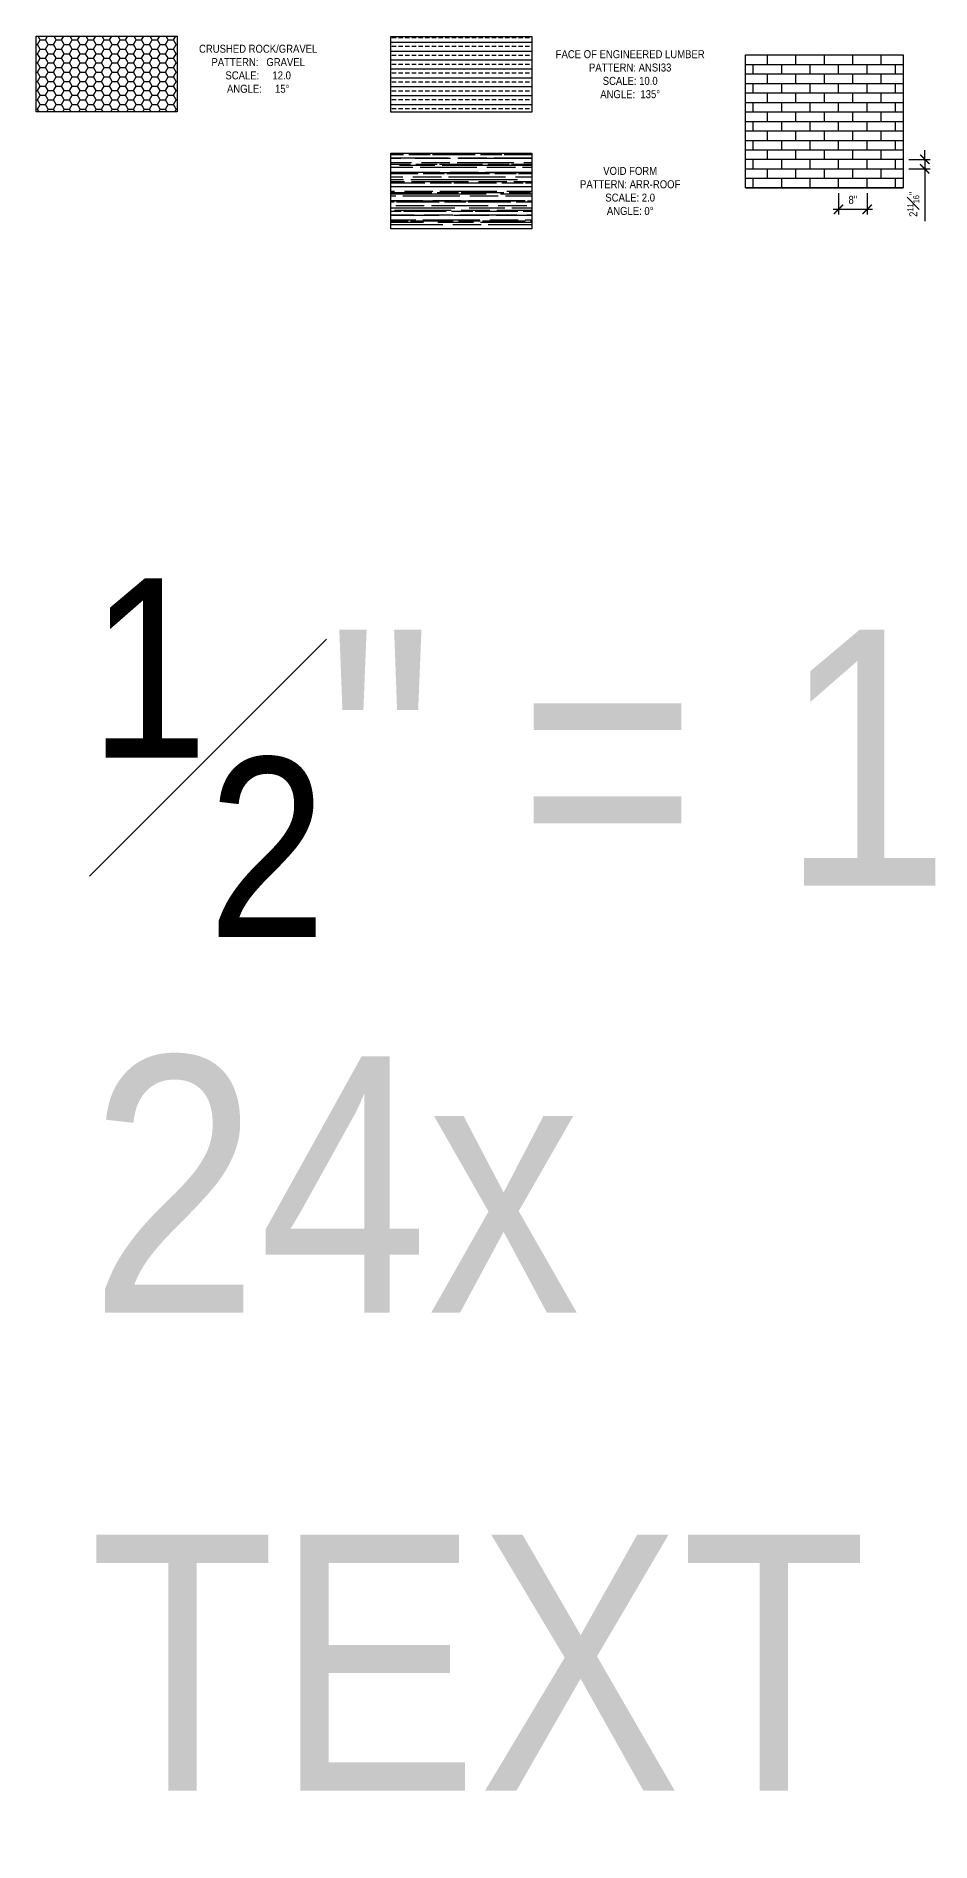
# Model space of a CAD drawing. Header units: inches. Extents: x -2661 to 42767, y -1222 to 9099.
# Drawn here: x 28867 to 29118, y 768 to 1276 of the extents above; entities that cross this region are included whole.
import ezdxf

# ---------------------------------------------------------------- set-up
doc = ezdxf.new("R2010")
doc.units = ezdxf.units.IN
doc.header["$LTSCALE"] = 12
doc.header["$MEASUREMENT"] = 0
doc.header["$PDMODE"] = 3
doc.layers.get('0').update_dxf_attribs({"linetype": 'CONTINUOUS'})
doc.layers.get('DefPoints').update_dxf_attribs({"color": 251, "linetype": 'CONTINUOUS'})
doc.layers.add('S-ANNO-DIMS', color=2, linetype='CONTINUOUS')
doc.layers.add('S-ANNO-NOTE', color=4, linetype='CONTINUOUS')
doc.layers.add('S-ANNO-NONPLOT', color=253, linetype='CONTINUOUS', plot=False, transparency=0.5)
doc.layers.add('S-HATCH-SOIL', color=7, linetype='CONTINUOUS', true_color=0x8f8f8f, transparency=0.8)
doc.layers.add('S-HATCH1', color=1, linetype='CONTINUOUS', transparency=0.5)
doc.styles.add('Arial', font='arial.ttf', dxfattribs={"width": 0.85})
doc.dimstyles.new('DIM-24_Se', dxfattribs={"dimscale": 24, "dimtxt": 0.09375, "dimasz": 0.109375, "dimexe": 0.0625, "dimexo": 0.0625, "dimgap": 0.0625, "dimtad": 1, "dimdec": 4, "dimzin": 11, "dimdsep": 46, "dimlunit": 4, "dimtxsty": 'Arial', "dimblk": 'ARCHTICK', "dimcen": 0.125, "dimdle": 0.0625, "dimclrd": 256, "dimclre": 256, "dimclrt": 4, "dimadec": 0, "dimazin": 0, "dimtfac": 0.75, "dimtdec": 4, "dimtmove": 0, "dimatfit": 3, "dimfxl": 1, "dimfrac": 1, "dimtolj": 1, "dimtzin": 0, "dimarcsym": 0})

# ---------------------------------------------------------------- blocks, each defined once
blk = doc.blocks.new('_ARCHTICK')
at = {"color": 0, "linetype": 'ByBlock', "const_width": 0.15}
blk.add_lwpolyline([(-0.5, -0.5), (0.5, 0.5)], dxfattribs=at)
blk = doc.blocks.new('*D1615')
at = {"layer": 'DefPoints', "color": 0, "transparency": 16777216}
for p in [(29092.25, 1233.48), (29100.25, 1233.48), (29100.25, 1227.43)]:
    blk.add_point(p, dxfattribs=at)
at = {"layer": 'S-ANNO-DIMS', "lineweight": -2, "transparency": 16777216}
for p, q in [((29092.25, 1231.98), (29092.25, 1225.93)), ((29100.25, 1231.98), (29100.25, 1225.93)), ((29090.75, 1227.43), (29101.75, 1227.43))]:
    blk.add_line(p, q, dxfattribs=at)
at = {"layer": 'S-ANNO-DIMS', "lineweight": -2, "transparency": 16777216, "xscale": 2.625, "yscale": 2.625, "zscale": 2.625, "rotation": 180}
blk.add_blockref('_ARCHTICK', (29092.25, 1227.43), dxfattribs=at)
at = {"layer": 'S-ANNO-DIMS', "lineweight": -2, "transparency": 16777216, "xscale": 2.625, "yscale": 2.625, "zscale": 2.625}
blk.add_blockref('_ARCHTICK', (29100.25, 1227.43), dxfattribs=at)
at = {"layer": 'S-ANNO-DIMS', "color": 4, "transparency": 16777216, "insert": (29096.25, 1230.08), "char_height": 2.25, "attachment_point": 5, "style": 'Arial'}
blk.add_mtext('\\A1;8"', dxfattribs=at)
blk = doc.blocks.new('*D1616')
at = {"layer": 'DefPoints', "color": 0, "transparency": 16777216}
for p in [(29110.44, 1241.48), (29110.44, 1238.81), (29116.44, 1238.81)]:
    blk.add_point(p, dxfattribs=at)
at = {"layer": 'S-ANNO-DIMS', "lineweight": -2, "transparency": 16777216}
for p, q in [((29116.44, 1241.48), (29116.44, 1244.1)), ((29111.94, 1241.48), (29117.94, 1241.48)), ((29116.44, 1241.48), (29116.44, 1238.81)), ((29111.94, 1238.81), (29117.94, 1238.81)), ((29116.44, 1238.81), (29116.44, 1224.11))]:
    blk.add_line(p, q, dxfattribs=at)
at = {"layer": 'S-ANNO-DIMS', "lineweight": -2, "transparency": 16777216, "xscale": 2.625, "yscale": 2.625, "zscale": 2.625}
for p, rotation in [((29116.44, 1241.48), 270), ((29116.44, 1238.81), 90)]:
    blk.add_blockref('_ARCHTICK', p, dxfattribs=dict(at, rotation=rotation))
at = {"layer": 'S-ANNO-DIMS', "color": 4, "transparency": 16777216, "insert": (29113.23, 1228.84), "char_height": 2.25, "attachment_point": 5, "rotation": 90, "style": 'Arial'}
blk.add_mtext('\\A1;2{\\H0.75x;\\S11#16;}"', dxfattribs=at)

msp = doc.modelspace()

# ---------------------------------------------------------------- hatches: boundary and pattern name
at = {"layer": 'S-HATCH-SOIL'}
h = msp.add_hatch(dxfattribs=at)
h.set_pattern_fill('HONEY', color=256, scale=12, style=0)
h.set_pattern_definition([(0, (21649.8333, -1756.8737), (2.25, 1.2990381), [1.5, -3]), (120, (21649.8333, -1756.8737), (-2.25, 1.2990381), [1.5, -3]), (60, (21649.8333, -1756.8737), (4e-16, 2.59807621), [-3, 1.5])])
h.paths.add_polyline_path([(28866.69646, 1276.12531), (28906.37426, 1276.12531), (28906.37426, 1254.86204), (28866.69646, 1254.86204)])
at = {"layer": 'S-HATCH1'}
h = msp.add_hatch(dxfattribs=at)
h.set_pattern_fill('ANSI33', color=252, scale=10, angle=135, style=0)
h.set_pattern_definition([(180, (21825.38, -1855.5656), (-4e-16, -2.5), []), (180, (21824.13, -1854.3156), (-4e-16, -2.5), [1.25, -0.625])])
h.paths.add_polyline_path([(28966.37426, 1276.03852), (29006.05207, 1276.03852), (29006.05207, 1254.77524), (28966.37426, 1254.77524)])
at = {"layer": 'S-HATCH1', "ltscale": 0.75}
h = msp.add_hatch(dxfattribs=at)
h.set_pattern_fill('AR-BRSTD', color=256, style=0)
h.set_pattern_definition([(0, (29088.245, 1252.1471), (0, 2.667), []), (90, (29088.245, 1252.147), (-4, 2.667), [2.667, -2.667])])
h.paths.add_polyline_path([(29066.05207, 1270.867), (29110.43812, 1270.867), (29110.43812, 1233.42728), (29066.05207, 1233.42728)])
at = {"layer": 'S-HATCH1'}
h = msp.add_hatch(dxfattribs=at)
h.set_pattern_fill('AR-RROOF', color=256, scale=2, style=0)
h.set_pattern_definition([(0, (25499.9906, -5674.184), (4.4, 2), [30, -4, 10, -2]), (0, (25502.6506, -5673.184), (-2, 2.66), [6, -0.66, 12, -1.5]), (0, (25500.9906, -5672.4841), (10.4, 1.34), [16, -2.8, 8, -2])])
h.paths.add_polyline_path([(28966.37426, 1243.21355), (29006.05207, 1243.21355), (29006.05207, 1221.95028), (28966.37426, 1221.95028)])

# ---------------------------------------------------------------- linework, layer by layer
at = {"layer": 'S-ANNO-NONPLOT', "linetype": 'ByBlock'}
for points in [[(28866.69646, 1276.12531), (28906.37426, 1276.12531), (28906.37426, 1254.86204), (28866.69646, 1254.86204)], [(28966.37426, 1276.03852), (29006.05207, 1276.03852), (29006.05207, 1254.77524), (28966.37426, 1254.77524)], [(29066.05207, 1270.867), (29110.43812, 1270.867), (29110.43812, 1233.42728), (29066.05207, 1233.42728)], [(28966.37426, 1243.21355), (29006.05207, 1243.21355), (29006.05207, 1221.95028), (28966.37426, 1221.95028)]]:
    msp.add_lwpolyline(points, close=True, dxfattribs=at)

# ---------------------------------------------------------------- texts
at = {"layer": 'S-ANNO-NOTE', "style": 'Arial'}
for s, insert, char_height, width, attachment_point in [('CRUSHED ROCK/GRAVEL\\PPATTERN:   GRAVEL \\PSCALE:     12.0\\PANGLE:     15%%D', (28929.10961, 1266.93789), 2.25, 58.8453495, 5), ('FACE OF ENGINEERED LUMBER\\PPATTERN:^IANSI33 \\PSCALE:^I10.0\\PANGLE: ^I135°', (29033.6627, 1265.40688), 2.25, 58.8453495, 5), ('VOID FORM\\PPATTERN:^IARR-ROOF \\PSCALE:^I2.0\\PANGLE:^I0°', (29033.6627, 1232.58191), 2.25, 58.8453495, 5), ('\\A1;{\\H0.7x;\\S1#2;}" = 1\'-0"\\P24x\\PTEXT SIZE: 2{\\H0.7x;\\S1#4;}"', (28881.72055, 1123.65123), 72, 1151.6129253, 1)]:
    msp.add_mtext(s, dxfattribs=dict(at, insert=insert, char_height=char_height, width=width, attachment_point=attachment_point))

# ---------------------------------------------------------------- dimensions: what is measured, and where the dimension line sits
at = {"layer": 'S-ANNO-DIMS'}
for base, p1, p2, angle, picture, middle in [((29116.43812, 1238.81214), (29110.43812, 1241.47914), (29110.43812, 1238.81214), 90, '*D1616', (29113.22932, 1228.8368)), ((29100.24509, 1227.42728), (29092.24509, 1233.47814), (29100.24509, 1233.47814), 180, '*D1615', (29096.24509, 1230.07607))]:
    dim = msp.add_linear_dim(base=base, p1=p1, p2=p2, angle=angle, dimstyle='DIM-24_Se', dxfattribs=at)
    dim.commit()
    dim.dimension.update_dxf_attribs({"geometry": picture, "text_midpoint": middle})

doc.saveas('drawing.dxf')
